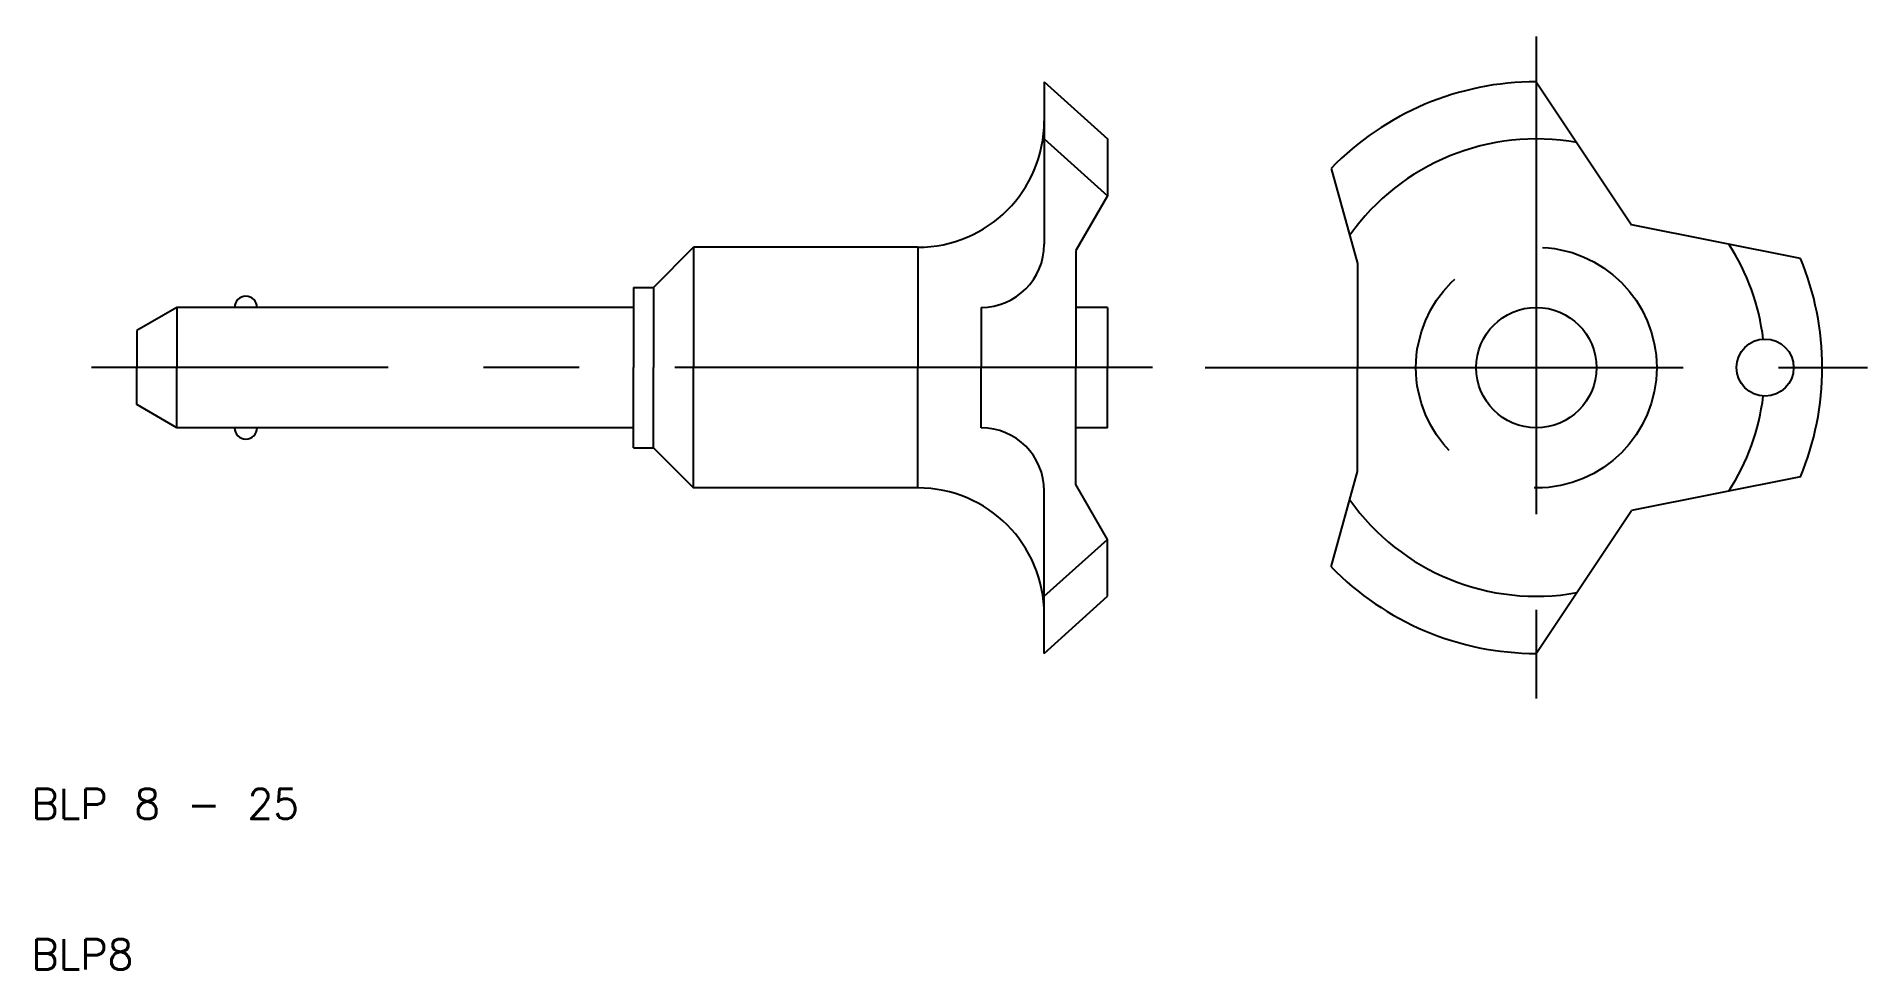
# Model space of a CAD drawing. Extents: x 10 to 132, y 10 to 72.
import ezdxf

# ---------------------------------------------------------------- set-up
doc = ezdxf.new("R2010")
doc.units = 0
doc.linetypes.add('CENTER', pattern=[50.8, 31.75, -6.35, 6.35, -6.35])
doc.linetypes.add('DASHED', pattern=[19.05, 12.7, -6.35])
doc.layers.get('0').update_dxf_attribs({"linetype": 'CONTINUOUS'})
doc.layers.add('CENTER', color=1, linetype='CENTER')
doc.styles.get("Standard").update_dxf_attribs({"font": 'txt.shx'})

msp = doc.modelspace()

# ---------------------------------------------------------------- linework, layer by layer
for p, q in [((77.3, 69), (81.5, 65.2)), ((77.3, 69), (77.3, 66.4)), ((110, 69), (116.33, 59.5)), ((77.3, 66.4), (77.3, 58.2)), ((77.3, 65.2), (81.5, 61.42)), ((81.5, 65.2), (81.5, 61.42)), ((96.37, 63.24), (98.12, 56.91)), ((81.5, 61.42), (79.4, 57.78)), ((127.56, 57.25), (116.33, 59.5)), ((51.33, 55.33), (54, 58)), ((68.9, 58), (54, 58)), ((54, 58), (54, 50)), ((68.9, 58), (68.9, 50)), ((79.4, 57.78), (79.4, 50)), ((98.12, 56.91), (98.12, 50)), ((50, 55.33), (50, 50)), ((50, 55.33), (51.33, 55.33)), ((51.33, 55.33), (51.33, 50)), ((19.67, 54), (17, 52.46)), ((50, 54), (19.67, 54)), ((19.67, 54), (19.67, 50)), ((73.1, 54), (73.1, 50)), ((81.5, 54), (79.4, 54)), ((81.5, 54), (81.5, 50)), ((17, 52.46), (17, 50)), ((17, 47.54), (17, 50)), ((19.67, 46), (19.67, 50)), ((50, 44.67), (50, 50)), ((51.33, 44.67), (51.33, 50)), ((54, 42), (54, 50)), ((68.9, 42), (68.9, 50)), ((73.1, 46), (73.1, 50)), ((79.4, 42.22), (79.4, 50)), ((81.5, 46), (81.5, 50)), ((98.12, 43.09), (98.12, 50)), ((19.67, 46), (17, 47.54)), ((50, 46), (19.67, 46)), ((81.5, 46), (79.4, 46)), ((50, 44.67), (51.33, 44.67)), ((51.33, 44.67), (54, 42)), ((96.37, 36.76), (98.12, 43.09)), ((127.56, 42.75), (116.33, 40.5)), ((68.9, 42), (54, 42)), ((77.3, 33.6), (77.3, 41.8)), ((81.5, 38.58), (79.4, 42.22)), ((110, 31), (116.33, 40.5)), ((77.3, 34.8), (81.5, 38.58)), ((81.5, 34.8), (81.5, 38.58)), ((77.3, 31), (81.5, 34.8)), ((77.3, 31), (77.3, 33.6))]:
    msp.add_line(p, q)
at = {"color": 3, "linetype": 'DASHED'}
msp.add_circle((110, 50), 8, dxfattribs=at)
for centre, radius in [((110, 50), 4), ((125.2, 50), 1.9)]:
    msp.add_circle(centre, radius)
for centre, radius, start, end in [((110, 50), 19, 90, 135.8353), ((68.9, 66.4), 8.4, 270, 0), ((110, 50), 15.2, 79.7922, 144.65), ((73.1, 58.2), 4.2, 270, 0), ((110, 50), 15.2, 7.1666, 32.6837), ((110, 50), 19, 0, 22.4464), ((24.25, 54), 0.75, 0, 180), ((110, 50), 19, 337.5536, 0), ((110, 50), 15.2, 327.3163, 352.8334), ((24.25, 46), 0.75, 180, 0), ((73.1, 41.8), 4.2, 0, 90), ((68.9, 33.6), 8.4, 0, 90), ((110, 50), 15.2, 215.35, 280.2078), ((110, 50), 19, 224.1647, 270)]:
    msp.add_arc(centre, radius, start, end)
at = {"layer": 'CENTER'}
for p, q in [((110, 72), (110, 28)), ((84.5, 50), (14, 50)), ((88, 50), (132, 50))]:
    msp.add_line(p, q, dxfattribs=at)

# ---------------------------------------------------------------- texts
for s, p in [('BLP 8 - 25', (10, 20)), ('BLP8', (10, 10))]:
    msp.add_text(s, height=2).set_placement(p)

doc.saveas('drawing.dxf')
